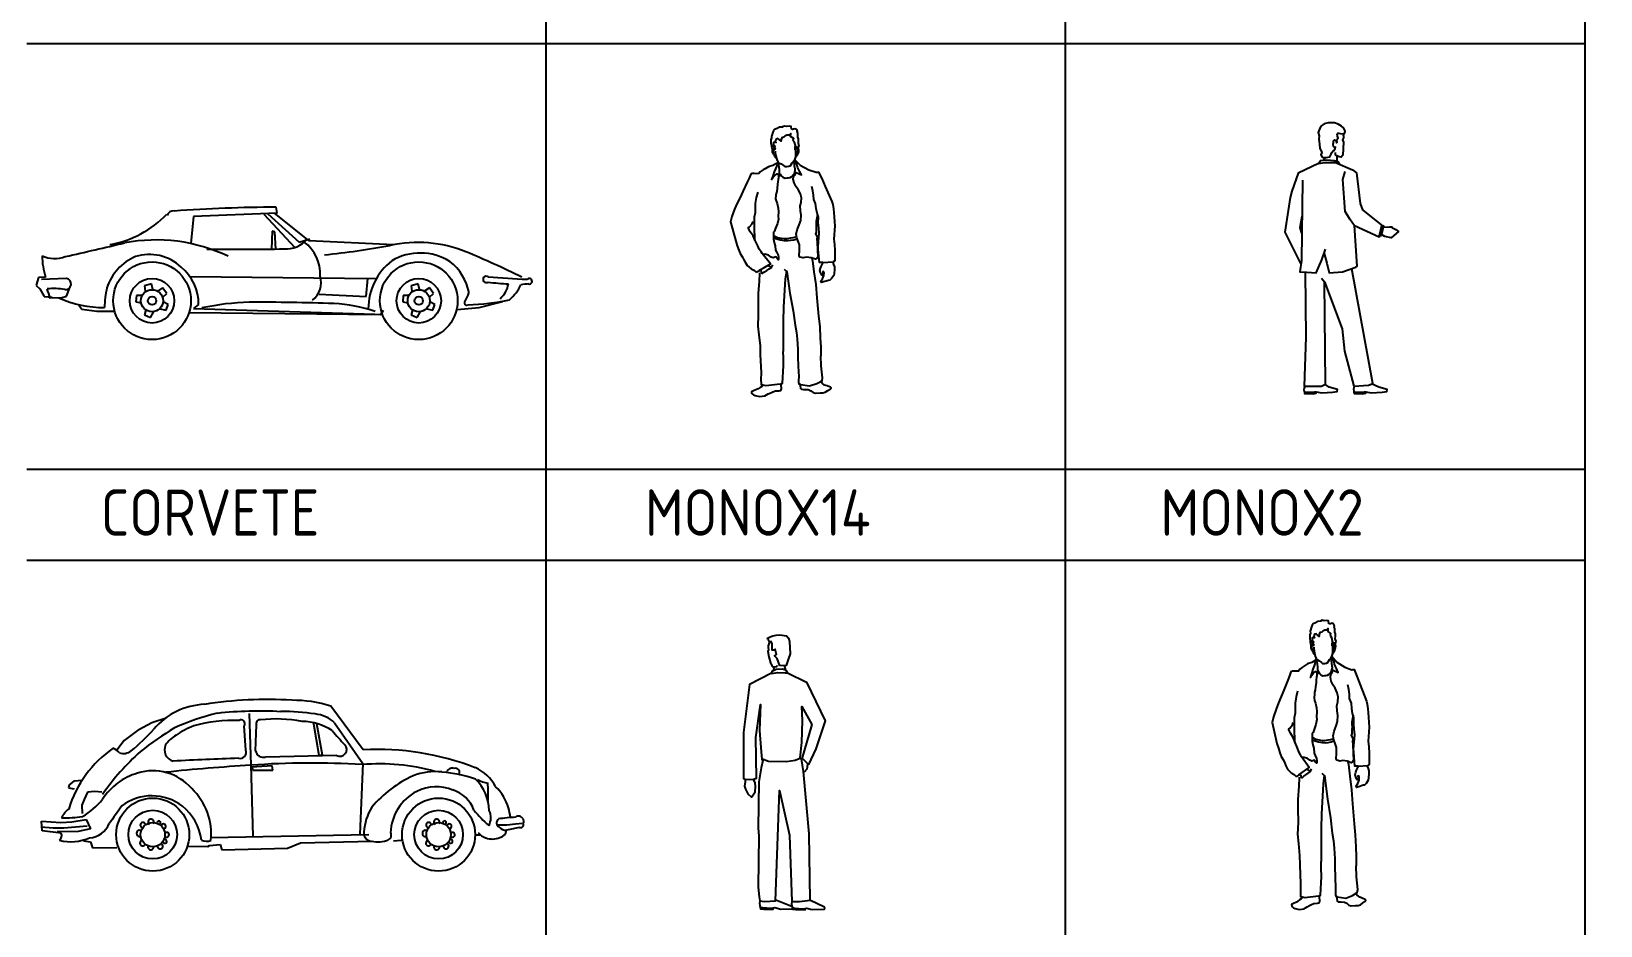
# Model space of a CAD drawing. Header units: millimetres. Extents: x 2198.5 to 2287.8, y 1208.8 to 1298.1.
# Drawn here: x 2272.41 to 2282.56, y 1248.71 to 1254.5 of the extents above; entities that cross this region are included whole.
import ezdxf

# ---------------------------------------------------------------- set-up
doc = ezdxf.new("R2010")
doc.units = ezdxf.units.MM
for name, color, linetype in [('2', 7, 'Continuous'), ('AUTO', 150, 'Continuous'), ('ESCALAS', 204, 'Continuous'), ('MONOS', 251, 'Continuous'), ('TRES', 7, 'Continuous')]:
    doc.layers.add(name, color=color, linetype=linetype)
doc.styles.add('ARCHQUICK', font='ARCHQUIK.SHX')

# ---------------------------------------------------------------- blocks, each defined once
blk = doc.blocks.new('MONOX2')
at = {"layer": 'MONOS'}
for points in [[(0.402, 1.644), (0.404, 1.655), (0.409, 1.659), (0.409, 1.658), (0.412, 1.673), (0.41, 1.681), (0.402, 1.696), (0.389, 1.706), (0.367, 1.719), (0.343, 1.728), (0.328, 1.728), (0.304, 1.728), (0.278, 1.721), (0.268, 1.716), (0.256, 1.707), (0.246, 1.687), (0.238, 1.665), (0.238, 1.665), (0.245, 1.644), (0.242, 1.623), (0.246, 1.589), (0.249, 1.562), (0.258, 1.546), (0.262, 1.536), (0.255, 1.521), (0.265, 1.507), (0.279, 1.504), (0.291, 1.503), (0.314, 1.508), (0.322, 1.526), (0.326, 1.536), (0.335, 1.547), (0.343, 1.552), (0.348, 1.562), (0.351, 1.57), (0.343, 1.568), (0.337, 1.575), (0.335, 1.589), (0.337, 1.6), (0.337, 1.611), (0.343, 1.619), (0.349, 1.616), (0.352, 1.611), (0.355, 1.607), (0.357, 1.599), (0.361, 1.603), (0.36, 1.61), (0.359, 1.619), (0.363, 1.625), (0.368, 1.629), (0.363, 1.642), (0.362, 1.654), (0.365, 1.662), (0.371, 1.662), (0.381, 1.658), (0.397, 1.657), (0.404, 1.658), (0.407, 1.657)], [(0.402, 1.644), (0.402, 1.632), (0.396, 1.618), (0.403, 1.604), (0.397, 1.518), (0.386, 1.506), (0.374, 1.508), (0.359, 1.514)], [(0.359, 1.515), (0.351, 1.521), (0.35, 1.536)], [(0.24, 1.464), (0.109, 1.402), (0.067, 1.286), (0.057, 1.246), (0.022, 1.02), (0.127, 0.813)], [(0.24, 1.464), (0.254, 1.484), (0.294, 1.488), (0.341, 1.485), (0.365, 1.479), (0.376, 1.461)], [(0.24, 1.464), (0.282, 1.471), (0.351, 1.472), (0.461, 1.423), (0.487, 1.404), (0.509, 1.206), (0.524, 1.166), (0.646, 1.068), (0.66, 1.061), (0.645, 0.998), (0.635, 0.998), (0.632, 0.988), (0.474, 1.061), (0.444, 1.104), (0.412, 1.154), (0.397, 1.361), (0.414, 1.414)], [(0.273, 1.488), (0.283, 1.504)], [(0.37, 1.51), (0.36, 1.507), (0.358, 1.498), (0.359, 1.485), (0.362, 1.482), (0.366, 1.479)], [(0.136, 1.357), (0.13, 0.838), (0.12, 0.765), (0.165, 0.762), (0.225, 0.759), (0.262, 0.841), (0.286, 0.912)], [(0.133, 1.122), (0.119, 1.05), (0.131, 1.014)], [(0.277, 0.884), (0.294, 0.82), (0.309, 0.759), (0.396, 0.765), (0.483, 0.794), (0.491, 0.801), (0.473, 1.063)], [(0.636, 0.999), (0.65, 1.065)], [(0.657, 1.053), (0.699, 1.056), (0.715, 1.055), (0.719, 1.048), (0.741, 1.038), (0.757, 1.026), (0.711, 0.985), (0.669, 0.994), (0.647, 1.006)], [(0.154, 0.762), (0.159, 0.343), (0.147, 0.026), (0.26, 0.026), (0.286, 0.037), (0.28, 0.699)], [(0.26, 0.723), (0.28, 0.699), (0.393, 0.395), (0.409, 0.251), (0.468, 0.026), (0.564, 0.032), (0.591, 0.042), (0.455, 0.784)], [(0.152, 0.025), (0.148, 0.012), (0.146, 0.001), (0.148, -0.008), (0.149, -0.013), (0.15, -0.023), (0.206, -0.024), (0.226, -0.02), (0.226, -0.014), (0.225, -0.011)], [(0.149, -0.012), (0.174, -0.013), (0.215, -0.012), (0.225, -0.011), (0.261, -0.019), (0.332, -0.013), (0.361, -0.01), (0.364, 0.003), (0.309, 0.019)], [(0.309, 0.019), (0.282, 0.037)], [(0.472, 0.027), (0.468, 0.015), (0.467, 0.006), (0.468, -0.008), (0.47, -0.013), (0.471, -0.023), (0.527, -0.024), (0.547, -0.02), (0.546, -0.014), (0.546, -0.011)], [(0.47, -0.012), (0.494, -0.013), (0.535, -0.012), (0.546, -0.011), (0.581, -0.019), (0.653, -0.013), (0.682, -0.01), (0.684, 0.003), (0.63, 0.019)], [(0.63, 0.019), (0.584, 0.04)]]:
    blk.add_lwpolyline(points, dxfattribs=at)
blk = doc.blocks.new('CORVETE')
at = {"layer": 'TRES', "color": 7, "linetype": 'Continuous'}
for p, q in [((-1.484, 1.325), (-2.36, 1.288)), ((-1.484, 1.325), (-1.494, 1.388)), ((-2.36, 1.288), (-2.388, 1.007)), ((-3.998, 0.605), (-4.009, 0.568)), ((-4.009, 0.568), (-3.968, 0.533)), ((-3.985, 0.65), (-3.998, 0.605)), ((-3.911, 0.653), (-3.985, 0.65)), ((-3.968, 0.533), (-3.924, 0.45)), ((-3.952, 0.634), (-3.69, 0.642)), ((-3.689, 0.455), (-3.66, 0.536)), ((-2.8, 0.584), (-2.875, 0.564)), ((-2.875, 0.564), (-2.868, 0.506)), ((-2.785, 0.524), (-2.8, 0.584)), ((-2.683, 0.541), (-2.731, 0.512)), ((-2.639, 0.483), (-2.683, 0.541)), ((-0.006, 0.584), (-0.081, 0.564)), ((-0.081, 0.564), (-0.074, 0.506)), ((0.009, 0.524), (-0.006, 0.584)), ((0.111, 0.541), (0.063, 0.512)), ((0.155, 0.483), (0.111, 0.541)), ((-3.924, 0.45), (-3.839, 0.443)), ((-3.871, 0.439), (-3.735, 0.44)), ((-3.735, 0.44), (-3.689, 0.455)), ((-2.956, 0.463), (-2.963, 0.397)), ((-2.963, 0.397), (-2.906, 0.384)), ((-2.892, 0.463), (-2.956, 0.463)), ((-2.681, 0.445), (-2.639, 0.483)), ((-2.625, 0.367), (-2.678, 0.396)), ((-2.646, 0.31), (-2.625, 0.367)), ((-0.163, 0.463), (-0.169, 0.397)), ((-0.169, 0.397), (-0.112, 0.384)), ((-0.098, 0.463), (-0.163, 0.463)), ((0.113, 0.445), (0.155, 0.483)), ((0.169, 0.367), (0.116, 0.396)), ((0.148, 0.31), (0.169, 0.367)), ((-2.858, 0.311), (-2.874, 0.259)), ((-2.874, 0.259), (-2.81, 0.233)), ((-2.81, 0.233), (-2.78, 0.289)), ((-2.711, 0.321), (-2.646, 0.31)), ((-0.065, 0.311), (-0.081, 0.259)), ((-0.081, 0.259), (-0.016, 0.233)), ((-0.016, 0.233), (0.013, 0.289)), ((0.083, 0.321), (0.148, 0.31))]:
    blk.add_line(p, q, dxfattribs=at)
at = {"layer": 'TRES', "color": 1, "linetype": 'Continuous'}
for p, q in [((-1.623, 1.315), (-1.298, 0.966)), ((-1.58, 1.317), (-1.253, 1.022)), ((-1.148, 1.036), (-1.511, 1.324)), ((-1.253, 1.022), (-1.142, 1.054)), ((-0.266, 0.994), (-1.148, 1.036)), ((-2.394, 0.661), (-0.454, 0.64)), ((-0.552, 0.453), (-0.533, 0.64)), ((-3.53, 0.314), (-3.562, 0.356)), ((-2.306, 0.368), (-2.36, 0.325)), ((-1.043, 0.476), (-0.552, 0.453)), ((0.401, 0.314), (0.631, 0.335)), ((0.631, 0.335), (0.881, 0.398)), ((-3.374, 0.294), (-3.53, 0.314)), ((-3.197, 0.294), (-3.374, 0.294)), ((-2.404, 0.283), (-0.402, 0.262)), ((-2.36, 0.325), (-0.46, 0.266)), ((-0.46, 0.266), (-0.396, 0.263)), ((-0.396, 0.263), (-0.369, 0.308))]:
    blk.add_line(p, q, dxfattribs=at)
at = {"layer": 'TRES', "linetype": 'Continuous'}
for p, q in [((-1.536, 1.135), (-1.543, 0.947)), ((-1.509, 1.129), (-1.536, 1.135)), ((-1.497, 0.948), (-1.509, 1.129))]:
    blk.add_line(p, q, dxfattribs=at)
at = {"layer": 'TRES', "color": 7, "linetype": 'Continuous'}
for centre, radius in [((-2.794, 0.407), 0.407), ((0, 0.407), 0.407), ((-2.794, 0.407), 0.233), ((-2.794, 0.407), 0.116), ((-2.794, 0.407), 0.116), ((0, 0.407), 0.233), ((0, 0.407), 0.116), ((-2.794, 0.407), 0.0437), ((0, 0.407), 0.0437)]:
    blk.add_circle(centre, radius, dxfattribs=at)
for centre, radius, start, end in [((-2.571, 1.283), 0.065, 81.4269, 166.2933), ((-1.339, -16.352), 17.741, 90.5021, 93.9525), ((-3.426, 2.073), 1.094, 279.9377, 315.9719), ((0.706, 0.63), 0.0334, 52.8411, 306.1329), ((-3.822, -0.063), 0.598, 78.9877, 96.7843), ((-5.768, -0.093), 1.977, 15.4759, 18.4094), ((-3.702, 0.583), 0.0595, 264.0323, 79.1159), ((1.843, 15.443), 14.828, 265.6813, 267.2658), ((0.986, 2.343), 1.759, 261.4937, 268.4688), ((0.678, 0.629), 0.265, 310.8419, 350.2432), ((0.637, 0.78), 0.479, 310.9112, 334.7042), ((1.169, -0.044), 0.627, 91.6953, 99.1084), ((1.157, 0.611), 0.029, 257.602, 136.2968)]:
    blk.add_arc(centre, radius, start, end, dxfattribs=at)
at = {"layer": 'TRES', "color": 1, "linetype": 'Continuous'}
for centre, radius, start, end in [((-12.356, 39.995), 40.07, 282.4723, 283.3836), ((-2.752, -0.708), 1.752, 64.4729, 100.8173), ((-1.399, 1.26), 0.311, 267.9638, 317.8296), ((-1.454, 0.685), 0.422, 357.4503, 52.9002), ((-0.008, -0.324), 1.341, 68.0041, 102.6356), ((-3.115, 0.893), 0.831, 180.9884, 196.7459), ((-3.814, 1.175), 0.325, 245.9426, 290.0601), ((-2.762, 0.382), 0.529, 112.966, 162.3507), ((-2.823, 0.406), 0.486, 46.4279, 107.4545), ((-1.895, 30.85), 29.904, 269.3762, 270.929), ((-2.018, 10.667), 9.833, 276.0083, 280.0539), ((0.113, 0.32), 0.642, 128.1006, 179.6761), ((0.015, 0.319), 0.588, 58.187, 120.5129), ((-3.516, -8.738), 10.457, 63.9328, 67.4516), ((-2.809, 0.37), 0.503, 359.7103, 50.3675), ((-1.261, 0.6), 0.238, 308.2995, 16.1473), ((-0.005, 0.391), 0.54, 10.4976, 52.3537), ((-2.36, 0.325), 0.932, 166.5195, 179.3056), ((-3.301, 1.491), 1.154, 246.0288, 270.4282), ((-1.699, -2.312), 2.705, 91.6185, 102.2131), ((-1.725, -23.691), 24.083, 88.0125, 90.1201), ((-0.974, -1.214), 1.594, 71.0588, 86.9688), ((0.501, 0.383), 0.0235, 125.7988, 308.9037), ((-2.622, 1.842), 3.426, 335.1398, 336.7399), ((0.464, 2.568), 2.204, 271.3316, 282.7503)]:
    blk.add_arc(centre, radius, start, end, dxfattribs=at)
blk = doc.blocks.new('VW1')
at = {"layer": 'AUTO', "linetype": 'Continuous'}
for p, q in [((-1.635, 1.36), (-1.62, 0.913)), ((-0.65, 1.046), (-0.929, 1.423)), ((-2.586, 1.221), (-2.713, 1.125)), ((-2.586, 1.221), (-2.474, 1.281)), ((-2.474, 1.281), (-2.349, 1.322)), ((-1.662, 1.042), (-1.677, 1.254)), ((-1.579, 1.037), (-1.569, 1.26)), ((-1.083, 1.287), (-1.032, 1)), ((-1.002, 0.999), (-1.051, 1.27)), ((-0.898, 1.279), (-0.654, 0.927)), ((-2.713, 1.125), (-2.776, 1.043)), ((-0.877, 0.996), (-1.493, 0.984)), ((-1.032, 1), (-1.002, 0.999)), ((-1.62, 0.913), (-1.601, 0.301)), ((-1.435, 0.908), (-1.611, 0.896)), ((-1.611, 0.896), (-1.603, 0.871)), ((-1.603, 0.871), (-1.43, 0.871)), ((-1.43, 0.871), (-1.435, 0.908)), ((-0.654, 0.927), (-0.68, 0.32)), ((-3.187, 0.745), (-3.191, 0.717)), ((-3.191, 0.717), (-3.144, 0.71)), ((-3.145, 0.777), (-3.187, 0.745)), ((-3.07, 0.782), (-3.145, 0.777)), ((-3.027, 0.681), (-3.058, 0.618)), ((-2.964, 0.688), (-3.027, 0.681)), ((-2.904, 0.681), (-2.964, 0.688)), ((-3.058, 0.618), (-3.076, 0.568)), ((-3.076, 0.568), (-3.073, 0.496)), ((-3.424, 0.431), (-3.257, 0.419)), ((-3.418, 0.348), (-3.424, 0.431)), ((-3.257, 0.419), (-3.162, 0.425)), ((-3.162, 0.425), (-3.04, 0.446)), ((-3.04, 0.446), (-3.001, 0.364)), ((0.589, 0.398), (0.664, 0.407)), ((0.664, 0.407), (0.723, 0.415)), ((-3.431, 0.382), (-3.323, 0.373)), ((-3.254, 0.327), (-3.418, 0.348)), ((-3.323, 0.373), (-3.231, 0.373)), ((-3.107, 0.342), (-3.289, 0.339)), ((-3.231, 0.373), (-3.132, 0.382)), ((-3.132, 0.382), (-3.032, 0.39)), ((-3.001, 0.364), (-3.107, 0.342)), ((-1.966, 0.29), (-0.602, 0.316)), ((0.322, 0.314), (0.355, 0.312)), ((0.506, 0.398), (0.589, 0.398)), ((-3.063, 0.262), (-3.001, 0.254)), ((-3.001, 0.254), (-2.986, 0.2)), ((-2.986, 0.2), (-2.776, 0.205)), ((-2.166, 0.214), (-1.99, 0.213)), ((-1.99, 0.213), (-1.976, 0.22)), ((-1.976, 0.22), (-1.884, 0.229)), ((-1.884, 0.229), (-1.868, 0.185)), ((-1.868, 0.185), (-1.303, 0.198)), ((-1.303, 0.198), (-1.192, 0.244)), ((-1.192, 0.244), (-0.573, 0.257)), ((-0.389, 0.262), (-0.324, 0.266))]:
    blk.add_line(p, q, dxfattribs=at)
for centre, radius in [((-2.465, 0.315), 0.315), ((0, 0.315), 0.315), ((-2.465, 0.315), 0.21), ((-2.465, 0.315), 0.105), ((0, 0.315), 0.21), ((0, 0.315), 0.105)]:
    blk.add_circle(centre, radius, dxfattribs=at)
for centre, radius, start, end in [((-1.99, 0.822), 0.617, 92.7419, 139.2274), ((-1.459, -0.561), 1.974, 103.1569, 114.4698), ((-1.478, -2.042), 3.522, 86.5508, 98.8421), ((-1.547, -1.972), 3.352, 86.8199, 96.1827), ((-1.344, -0.525), 1.901, 81.5193, 90.5074), ((-1.254, 0.39), 1.083, 72.492, 90.6361), ((-1.088, 1.08), 0.276, 46.3031, 84.8774), ((-3.762, 2.387), 1.748, 309.4383, 318.2934), ((-1.178, -0.667), 2.196, 120.0117, 129.3903), ((-1.84, 0.558), 0.746, 111.3546, 124.6224), ((-1.759, -0.053), 1.352, 88.3165, 105.1357), ((-1.702, 1.273), 0.031, 323.0604, 123.5411), ((-1.544, 1.276), 0.0293, 74.5561, 213.5788), ((-1.399, 0.159), 1.153, 78.8978, 96.8699), ((-1.183, 0.805), 0.486, 56.7959, 89.2063), ((-2.263, 1.047), 0.101, 155.9391, 254.7583), ((-2.128, 0.93), 0.277, 119.458, 145.2421), ((0.289, 2.185), 1.55, 218.9011, 224.9874), ((-0.852, 1.05), 0.0595, 244.9626, 40.6978), ((-2.252, 0.253), 0.979, 124.5788, 163.2239), ((-1.054, -0.642), 2.259, 132.2097, 144.7386), ((-2.845, 0.949), 0.116, 37.4365, 71.6442), ((-2.718, 1.119), 0.105, 250.7384, 308.9217), ((3.781, -137.824), 138.906, 92.27176, 92.50466), ((-1.712, 1.024), 0.0526, 255.1485, 19.9342), ((-1.51, 1.052), 0.0703, 191.9542, 284.182), ((-0.526, -1.281), 2.33, 68.8011, 93.0524), ((-2.446, 0.326), 0.54, 106.1993, 146.864), ((-2.465, 0.42), 0.445, 41.0239, 107.3036), ((-0.82, -13.335), 14.27, 93.2154, 96.1678), ((-1.102, -6.178), 7.11, 86.4256, 94.1795), ((-0.505, -0.825), 1.75, 74.3242, 95.0386), ((0.225, -0.136), 1.056, 114.875, 139.3948), ((-0.027, 0.327), 0.531, 84.0638, 111.2059), ((-0.096, -0.477), 1.337, 71.9017, 84.6803), ((0.114, 0.844), 0.0438, 66.799, 170.9854), ((0.144, 0.85), 0.0368, 322.0364, 110.2778), ((0.156, 0.545), 0.383, 28.6254, 65.2128), ((-2.498, 0.321), 0.537, 353.8483, 46.616), ((0.002, 0.316), 0.417, 117.03, 177.9615), ((-0.019, 0.346), 0.381, 68.0717, 116.3611), ((0.031, 0.421), 0.294, 21.1454, 71.5455), ((0.032, 0.509), 0.405, 1.8496, 44.7978), ((0.452, 0.978), 0.22, 238.332, 262.8603), ((-1.646, 0.625), 2.075, 359.5458, 3.7342), ((0.211, 0.432), 0.408, 16.3146, 46.4477), ((-3.387, 1.003), 0.62, 300.665, 321.927), ((5.971, -5.693), 10.718, 144.2886, 145.2946), ((-2.473, 0.216), 0.433, 52.4729, 126.7296), ((-2.475, 0.218), 0.432, 6.5662, 52.1451), ((-0.179, 0.308), 0.466, 148.5312, 176.6324), ((0.056, 0.397), 0.567, 6.7947, 15.2943), ((-3.074, 0.379), 0.195, 126.4964, 155.6614), ((-3.26, 2.09), 1.631, 270.2879, 276.6635), ((-3.026, 0.486), 0.2, 274.7424, 337.6607), ((-2.55, 0.397), 0.023, 4.8901, 282.7997), ((-2.481, 0.423), 0.025, 323.4222, 235.2221), ((-2.413, 0.419), 0.0147, 304.0093, 179.1795), ((-2.373, 0.386), 0.0205, 285.8173, 170.2479), ((-0.085, 0.397), 0.023, 4.8901, 282.7997), ((-0.016, 0.423), 0.025, 323.4222, 235.2221), ((0.052, 0.419), 0.0147, 304.0093, 179.1795), ((0.092, 0.386), 0.0205, 285.8173, 170.2479), ((1.191, 1.247), 1.142, 219.0927, 228.3967), ((0.31, 0.461), 0.141, 330.9371, 25.6642), ((0.542, 0.416), 0.0418, 127.4385, 242.1549), ((0.721, -0.823), 1.289, 92.4915, 99.1422), ((0.691, 0.434), 0.0402, 27.228, 129.3536), ((0.708, 0.399), 0.0243, 246.3916, 22.7914), ((0.7, 0.428), 0.0359, 326.62, 42.7587), ((-3.302, 0.307), 0.0524, 309.3293, 22.658), ((-3.17, 0.669), 0.415, 256.1711, 292.7551), ((-2.578, 0.325), 0.0271, 55.2703, 300.2272), ((-2.361, 0.256), 0.0163, 173.9412, 91.5608), ((-2.346, 0.313), 0.0211, 214.5241, 113.2362), ((-0.581, 0.324), 0.064, 169.6171, 256.968), ((-0.452, 0.308), 0.0438, 273.6313, 32.1064), ((-0.113, 0.325), 0.0271, 55.2703, 300.2272), ((0.104, 0.256), 0.0163, 173.9412, 91.5608), ((0.119, 0.313), 0.0211, 214.5241, 113.2362), ((0.447, 0.412), 0.132, 216.6636, 251.6327), ((0.464, 0.46), 0.183, 251.5283, 290.8676), ((0.58, 0.43), 0.0768, 221.2522, 274.352), ((0.513, 0.36), 0.0731, 282.627, 354.8927), ((1.129, -2.032), 2.446, 100.1502, 102.8271), ((-2.552, 0.241), 0.0233, 95.5919, 341.3757), ((-2.482, 0.209), 0.0254, 158.0969, 358.4872), ((-2.401, 0.214), 0.0235, 172.2175, 74.3645), ((-2, 0.36), 0.103, 243.9264, 290.4256), ((-0.528, 0.543), 0.29, 256.522, 285.7523), ((-0.087, 0.241), 0.0233, 95.5919, 341.3757), ((-0.017, 0.209), 0.0254, 158.0969, 358.4872), ((0.064, 0.214), 0.0235, 172.2175, 74.3645)]:
    blk.add_arc(centre, radius, start, end, dxfattribs=at)
blk = doc.blocks.new('MONOX14')
at = {"layer": 'ESCALAS'}
for points in [[(0.44, 1.725), (0.437, 1.743), (0.425, 1.745), (0.407, 1.744), (0.394, 1.746), (0.381, 1.742), (0.381, 1.74), (0.362, 1.739), (0.346, 1.731), (0.33, 1.724), (0.324, 1.716), (0.32, 1.707), (0.312, 1.686), (0.31, 1.681), (0.311, 1.669), (0.307, 1.658), (0.307, 1.649), (0.307, 1.636), (0.31, 1.62), (0.31, 1.614), (0.31, 1.614), (0.312, 1.606), (0.314, 1.596)], [(0.489, 1.619), (0.484, 1.634), (0.485, 1.65), (0.485, 1.664), (0.481, 1.674), (0.48, 1.686), (0.481, 1.697), (0.476, 1.704), (0.478, 1.712), (0.477, 1.717), (0.471, 1.724), (0.462, 1.729), (0.452, 1.726), (0.446, 1.724), (0.443, 1.726), (0.442, 1.726), (0.442, 1.726), (0.44, 1.725)], [(0.466, 1.62), (0.46, 1.641), (0.453, 1.649), (0.451, 1.658), (0.454, 1.665), (0.434, 1.678), (0.436, 1.697), (0.424, 1.687), (0.41, 1.687), (0.396, 1.68), (0.39, 1.675), (0.378, 1.671), (0.37, 1.654), (0.373, 1.649), (0.361, 1.657), (0.351, 1.665), (0.34, 1.661), (0.335, 1.648), (0.34, 1.64), (0.332, 1.641), (0.324, 1.64), (0.323, 1.623), (0.321, 1.617), (0.326, 1.611), (0.332, 1.618), (0.329, 1.612), (0.329, 1.607), (0.331, 1.604), (0.334, 1.596), (0.334, 1.596), (0.334, 1.596), (0.334, 1.596), (0.334, 1.596)], [(0.44, 1.725), (0.44, 1.725)], [(0.314, 1.596), (0.314, 1.581), (0.314, 1.578), (0.317, 1.573), (0.322, 1.568), (0.324, 1.563), (0.33, 1.555), (0.33, 1.55), (0.333, 1.545), (0.337, 1.543), (0.339, 1.543), (0.34, 1.543)], [(0.321, 1.6), (0.322, 1.6), (0.321, 1.591), (0.319, 1.58), (0.324, 1.573), (0.325, 1.568), (0.327, 1.561), (0.33, 1.558), (0.333, 1.559), (0.336, 1.56)], [(0.322, 1.6), (0.322, 1.6), (0.321, 1.6), (0.327, 1.601), (0.33, 1.593), (0.334, 1.596)], [(0.334, 1.584), (0.335, 1.577), (0.336, 1.56), (0.344, 1.529), (0.352, 1.514), (0.36, 1.507), (0.373, 1.501), (0.388, 1.49), (0.396, 1.485), (0.41, 1.485), (0.422, 1.487), (0.435, 1.492), (0.438, 1.498), (0.444, 1.508), (0.454, 1.521), (0.463, 1.534), (0.467, 1.548), (0.468, 1.566), (0.468, 1.585), (0.468, 1.585), (0.468, 1.585)], [(0.608, 1.173), (0.599, 1.129), (0.599, 1.114), (0.6, 1.103), (0.599, 1.085), (0.599, 1.059), (0.596, 1.05), (0.605, 1.03), (0.603, 1.016), (0.606, 0.994), (0.61, 0.899), (0.602, 0.888), (0.595, 0.885), (0.566, 0.893), (0.537, 0.898), (0.516, 0.895), (0.494, 0.899), (0.49, 0.909), (0.492, 0.941), (0.492, 0.977), (0.486, 0.995), (0.475, 1.023), (0.47, 1.048), (0.476, 1.076), (0.49, 1.107), (0.499, 1.135), (0.502, 1.17), (0.498, 1.198), (0.495, 1.23), (0.502, 1.252), (0.505, 1.283), (0.498, 1.307), (0.483, 1.335), (0.47, 1.354), (0.456, 1.378), (0.45, 1.402), (0.452, 1.417), (0.457, 1.433), (0.464, 1.459), (0.463, 1.469), (0.459, 1.486), (0.459, 1.5), (0.459, 1.513), (0.462, 1.523)], [(0.46, 1.529), (0.495, 1.494), (0.551, 1.462), (0.6, 1.447), (0.606, 1.448), (0.615, 1.448), (0.615, 1.448), (0.615, 1.448), (0.635, 1.408), (0.658, 1.356), (0.701, 1.258), (0.706, 1.238), (0.711, 1.21), (0.714, 1.186), (0.715, 1.159), (0.717, 1.127), (0.72, 1.1), (0.713, 1.015), (0.717, 0.98), (0.72, 0.942), (0.72, 0.906), (0.719, 0.874), (0.71, 0.868), (0.707, 0.863), (0.707, 0.865), (0.712, 0.85), (0.717, 0.836), (0.718, 0.819), (0.715, 0.792), (0.713, 0.78), (0.698, 0.76), (0.688, 0.75), (0.679, 0.748), (0.656, 0.74), (0.631, 0.735), (0.63, 0.743), (0.641, 0.759), (0.649, 0.78), (0.65, 0.796), (0.647, 0.806), (0.642, 0.804), (0.643, 0.798), (0.644, 0.792), (0.639, 0.782), (0.636, 0.781), (0.633, 0.787), (0.627, 0.799), (0.622, 0.812), (0.627, 0.827), (0.632, 0.839), (0.64, 0.856), (0.643, 0.859), (0.643, 0.864), (0.621, 0.863), (0.613, 0.949), (0.612, 0.967), (0.619, 1.054), (0.616, 1.087), (0.613, 1.12), (0.613, 1.12), (0.613, 1.12), (0.613, 1.12), (0.613, 1.12), (0.614, 1.157), (0.605, 1.183), (0.599, 1.213), (0.596, 1.246), (0.584, 1.272), (0.583, 1.3), (0.578, 1.328), (0.571, 1.356)], [(0.467, 1.6), (0.466, 1.592), (0.463, 1.592), (0.463, 1.604), (0.464, 1.61), (0.465, 1.617), (0.466, 1.62)], [(0.489, 1.619), (0.486, 1.613), (0.482, 1.605), (0.483, 1.6), (0.485, 1.591), (0.484, 1.578), (0.481, 1.569), (0.479, 1.566), (0.479, 1.56), (0.475, 1.553), (0.465, 1.542)], [(0.467, 1.6), (0.472, 1.611), (0.478, 1.61), (0.478, 1.604), (0.476, 1.598), (0.478, 1.593), (0.476, 1.584), (0.476, 1.578), (0.478, 1.572), (0.471, 1.566), (0.468, 1.562)], [(0.352, 1.51), (0.343, 1.503), (0.32, 1.491), (0.29, 1.482), (0.27, 1.47), (0.256, 1.463), (0.238, 1.45), (0.228, 1.439), (0.214, 1.438), (0.199, 1.439), (0.186, 1.439), (0.176, 1.434), (0.166, 1.409), (0.154, 1.383), (0.125, 1.323), (0.107, 1.285), (0.088, 1.247), (0.072, 1.208), (0.053, 1.162), (0.046, 1.127), (0.079, 1.001), (0.089, 0.972), (0.098, 0.944), (0.108, 0.923), (0.123, 0.899), (0.132, 0.881), (0.14, 0.865), (0.152, 0.845), (0.165, 0.834), (0.178, 0.823), (0.197, 0.814), (0.211, 0.802)], [(0.352, 1.512), (0.357, 1.482), (0.36, 1.463), (0.36, 1.444), (0.357, 1.424), (0.353, 1.401), (0.352, 1.385), (0.35, 1.371), (0.346, 1.343), (0.345, 1.324), (0.341, 1.311), (0.338, 1.299), (0.337, 1.276), (0.34, 1.262), (0.347, 1.245), (0.353, 1.216), (0.355, 1.192), (0.353, 1.161), (0.355, 1.145), (0.349, 1.115), (0.337, 1.086), (0.33, 1.067), (0.324, 1.059), (0.323, 1.04), (0.323, 1.014), (0.327, 0.994), (0.334, 0.972), (0.337, 0.943), (0.344, 0.928), (0.354, 0.911), (0.355, 0.898), (0.355, 0.887), (0.354, 0.882), (0.35, 0.887), (0.339, 0.9), (0.321, 0.895), (0.308, 0.899), (0.291, 0.911), (0.267, 0.917), (0.256, 0.916)], [(0.352, 1.512), (0.347, 1.496), (0.336, 1.47), (0.328, 1.45), (0.321, 1.428), (0.315, 1.411), (0.311, 1.4), (0.322, 1.415), (0.333, 1.429), (0.347, 1.437), (0.352, 1.435), (0.355, 1.431), (0.356, 1.418)], [(0.36, 1.444), (0.367, 1.435), (0.373, 1.425), (0.383, 1.416), (0.398, 1.41)], [(0.398, 1.41), (0.411, 1.412), (0.419, 1.412), (0.431, 1.414), (0.442, 1.421), (0.453, 1.433), (0.459, 1.441)], [(0.453, 1.419), (0.463, 1.43), (0.466, 1.442), (0.47, 1.445), (0.504, 1.43), (0.492, 1.455), (0.486, 1.467), (0.479, 1.48), (0.477, 1.492), (0.465, 1.522), (0.465, 1.522)], [(0.222, 1.318), (0.212, 1.284), (0.205, 1.245), (0.205, 1.214), (0.204, 1.185), (0.199, 1.156), (0.198, 1.127), (0.199, 1.1), (0.198, 1.068), (0.201, 1.037), (0.2, 1.017), (0.201, 1.007)], [(0.231, 0.812), (0.303, 0.856), (0.25, 0.921), (0.243, 0.932), (0.231, 0.95), (0.221, 0.972), (0.205, 1.007), (0.192, 1.037), (0.173, 1.063), (0.165, 1.075), (0.162, 1.086), (0.16, 1.089), (0.168, 1.094), (0.185, 1.114), (0.191, 1.128)], [(0.322, 1.025), (0.336, 1.02), (0.351, 1.014), (0.367, 1.011), (0.393, 1.007), (0.417, 1.005), (0.435, 1.008), (0.454, 1.011), (0.467, 1.015), (0.476, 1.018)], [(0.323, 1.039), (0.327, 1.036), (0.349, 1.026), (0.372, 1.022), (0.392, 1.02), (0.412, 1.019), (0.435, 1.023), (0.45, 1.025), (0.467, 1.03), (0.472, 1.035)], [(0.211, 0.802), (0.238, 0.814), (0.241, 0.814), (0.244, 0.805), (0.246, 0.798), (0.251, 0.794), (0.253, 0.792), (0.265, 0.804), (0.28, 0.811), (0.296, 0.822), (0.311, 0.832), (0.319, 0.848)], [(0.288, 0.848), (0.294, 0.842), (0.301, 0.837), (0.307, 0.834), (0.312, 0.831)], [(0.409, 0.806), (0.406, 0.808), (0.394, 0.819)], [(0.57, 0.9), (0.576, 0.874), (0.585, 0.804), (0.597, 0.721), (0.604, 0.635), (0.614, 0.516), (0.623, 0.449), (0.626, 0.375), (0.63, 0.318), (0.63, 0.261), (0.63, 0.261)], [(0.643, 0.864), (0.71, 0.868)], [(0.233, 0.798), (0.233, 0.794), (0.231, 0.744), (0.224, 0.663), (0.224, 0.607), (0.225, 0.524), (0.222, 0.453), (0.228, 0.396), (0.236, 0.324), (0.238, 0.267), (0.238, 0.267)], [(0.408, 0.809), (0.399, 0.758), (0.389, 0.574), (0.386, 0.487), (0.386, 0.416), (0.385, 0.341), (0.385, 0.288), (0.385, 0.288)], [(0.409, 0.806), (0.429, 0.665), (0.451, 0.551), (0.463, 0.458), (0.472, 0.412), (0.476, 0.368), (0.48, 0.304), (0.481, 0.253), (0.482, 0.194)], [(0.238, 0.267), (0.243, 0.152), (0.242, 0.105), (0.243, 0.082), (0.243, 0.075), (0.254, 0.073), (0.253, 0.067), (0.248, 0.062), (0.236, 0.056), (0.224, 0.047), (0.214, 0.042), (0.193, 0.034), (0.18, 0.027), (0.182, 0.018), (0.186, 0.014), (0.186, 0.014), (0.193, 0.007), (0.205, 0.004), (0.233, -0.002), (0.267, 0.001), (0.278, 0.007), (0.288, 0.014), (0.305, 0.021), (0.32, 0.027), (0.336, 0.034), (0.36, 0.034), (0.371, 0.037), (0.376, 0.046), (0.376, 0.055), (0.373, 0.064), (0.373, 0.064), (0.374, 0.081), (0.381, 0.084), (0.389, 0.196), (0.387, 0.247), (0.385, 0.288)], [(0.482, 0.194), (0.482, 0.194), (0.482, 0.194), (0.482, 0.194), (0.487, 0.125), (0.486, 0.102), (0.486, 0.089), (0.487, 0.079), (0.491, 0.076), (0.498, 0.074), (0.497, 0.074), (0.491, 0.076), (0.498, 0.074), (0.495, 0.066), (0.497, 0.048), (0.505, 0.044), (0.517, 0.043), (0.526, 0.043), (0.548, 0.042), (0.565, 0.034), (0.579, 0.023), (0.595, 0.019), (0.625, 0.02), (0.643, 0.022), (0.658, 0.025), (0.675, 0.035), (0.69, 0.045), (0.696, 0.053), (0.692, 0.058), (0.671, 0.066), (0.654, 0.071), (0.637, 0.083), (0.629, 0.095), (0.629, 0.095), (0.627, 0.095), (0.627, 0.095), (0.627, 0.095), (0.627, 0.095), (0.637, 0.099), (0.64, 0.118), (0.631, 0.195), (0.63, 0.261), (0.63, 0.261)], [(0.254, 0.073), (0.273, 0.069), (0.367, 0.08)], [(0.498, 0.074), (0.557, 0.066), (0.604, 0.082), (0.629, 0.095)]]:
    blk.add_lwpolyline(points, dxfattribs=at)
blk = doc.blocks.new('MONOX1')
for p, q in [((0.232, 0.822), (0.262, 0.819)), ((0.262, 0.819), (0.286, 0.822))]:
    blk.add_line(p, q)
blk.add_lwpolyline([(0.457, 1.555), (0.438, 1.601), (0.421, 1.62), (0.434, 1.627), (0.427, 1.662), (0.419, 1.656), (0.407, 1.656), (0.407, 1.697), (0.402, 1.708), (0.401, 1.713), (0.401, 1.713), (0.389, 1.71), (0.382, 1.723), (0.379, 1.724), (0.376, 1.733), (0.393, 1.742), (0.41, 1.749), (0.432, 1.752), (0.457, 1.754), (0.499, 1.749), (0.512, 1.734), (0.518, 1.713), (0.522, 1.633), (0.51, 1.595), (0.497, 1.557)], close=True)
for points in [[(0.389, 1.709), (0.381, 1.685), (0.381, 1.673), (0.384, 1.659), (0.379, 1.649), (0.385, 1.612), (0.395, 1.575), (0.404, 1.562), (0.405, 1.554), (0.411, 1.549), (0.436, 1.551), (0.439, 1.559)], [(0.496, 1.526), (0.471, 1.533), (0.433, 1.531), (0.42, 1.524), (0.405, 1.518), (0.403, 1.507), (0.26, 1.433), (0.222, 1.124), (0.222, 0.826), (0.232, 0.822), (0.232, 0.805), (0.228, 0.777), (0.234, 0.756), (0.249, 0.726), (0.273, 0.705), (0.283, 0.72), (0.296, 0.739), (0.298, 0.775), (0.296, 0.798), (0.286, 0.822), (0.305, 0.828), (0.3, 1.092), (0.332, 1.305), (0.324, 1.137), (0.335, 0.998), (0.339, 0.952), (0.347, 0.943), (0.335, 0.894), (0.32, 0.804), (0.316, 0.505), (0.32, 0.455), (0.316, 0.123), (0.323, 0.061), (0.326, 0.036), (0.357, 0.03), (0.428, 0.036), (0.453, 0.748), (0.519, 0.459), (0.534, 0.03), (0.584, 0.03), (0.652, 0.039), (0.646, 0.468), (0.609, 0.872), (0.596, 0.953), (0.587, 0.959), (0.599, 1.058), (0.603, 1.201), (0.599, 1.292), (0.664, 1.176), (0.599, 0.953)], [(0.418, 1.55), (0.418, 1.539), (0.413, 1.522)], [(0.484, 1.557), (0.484, 1.556), (0.492, 1.529)], [(0.496, 1.526), (0.505, 1.51), (0.628, 1.449), (0.75, 1.198), (0.69, 1.017), (0.642, 0.916), (0.601, 0.957)], [(0.402, 1.504), (0.442, 1.512), (0.49, 1.51), (0.507, 1.509)], [(0.338, 0.955), (0.384, 0.939), (0.5, 0.937), (0.555, 0.945), (0.591, 0.959)], [(0.636, 0.919), (0.63, 0.886), (0.613, 0.868)], [(0.326, 0.033), (0.324, 0.018), (0.326, 0.005), (0.329, -0.006), (0.346, -0.008), (0.399, -0.012), (0.423, -0.008), (0.447, -0.015), (0.46, -0.018), (0.538, -0.017), (0.54, -0.012), (0.538, -0.003), (0.43, 0.039)], [(0.534, 0.03), (0.532, 0.015), (0.534, 0.001), (0.537, -0.009), (0.554, -0.012), (0.607, -0.016), (0.631, -0.012), (0.655, -0.019), (0.668, -0.021), (0.746, -0.02), (0.748, -0.015), (0.746, -0.006), (0.65, 0.039)], [(0.328, -0.006), (0.331, -0.017), (0.352, -0.019), (0.413, -0.019), (0.413, -0.01)], [(0.536, -0.009), (0.539, -0.02), (0.56, -0.022), (0.621, -0.023), (0.621, -0.013)]]:
    blk.add_lwpolyline(points)
blk = doc.blocks.new('MIN')
at = {"layer": 'ESCALAS', "color": 206}
for points in [[(0.3367, 1.7872), (0.3335, 1.8063), (0.3209, 1.8087), (0.3019, 1.8071), (0.2885, 1.8095), (0.2758, 1.8048), (0.275, 1.8032), (0.2553, 1.8024), (0.2395, 1.7937), (0.2229, 1.7866), (0.2166, 1.7787), (0.2118, 1.7692), (0.2039, 1.7471), (0.2015, 1.7416), (0.2031, 1.7297), (0.1984, 1.7187), (0.1992, 1.7092), (0.1992, 1.6958), (0.2015, 1.6784), (0.2015, 1.6729), (0.2015, 1.6729), (0.2042, 1.6639), (0.2057, 1.6545)], [(0.3874, 1.6783), (0.3817, 1.6934), (0.3833, 1.71), (0.3833, 1.7242), (0.3785, 1.7353), (0.3777, 1.7471), (0.3785, 1.7582), (0.3738, 1.7661), (0.3754, 1.774), (0.3746, 1.7795), (0.369, 1.7866), (0.3588, 1.7913), (0.3485, 1.7882), (0.343, 1.7866), (0.3398, 1.7882), (0.339, 1.789), (0.3382, 1.7882), (0.3367, 1.7874)], [(0.3367, 1.7872), (0.3368, 1.7875)], [(0.363, 1.679), (0.3572, 1.7005), (0.3501, 1.7092), (0.3477, 1.7179), (0.3509, 1.7258), (0.3297, 1.7393), (0.3319, 1.7582), (0.3201, 1.7487), (0.3058, 1.748), (0.2912, 1.7412), (0.2851, 1.736), (0.2718, 1.7321), (0.2641, 1.7143), (0.2667, 1.7085), (0.255, 1.7172), (0.2443, 1.7256), (0.2324, 1.7217), (0.2275, 1.7077), (0.2331, 1.6997), (0.225, 1.7006), (0.2162, 1.6993), (0.2153, 1.6821), (0.2134, 1.6757), (0.2186, 1.6699), (0.2244, 1.6772), (0.2218, 1.671), (0.2212, 1.6656), (0.2238, 1.6618), (0.2267, 1.6539), (0.2267, 1.6539), (0.2267, 1.6539), (0.2267, 1.6539), (0.2267, 1.6539)], [(0.3645, 1.6579), (0.3634, 1.6497), (0.3598, 1.6502), (0.36, 1.6624), (0.3613, 1.6689), (0.3622, 1.6763), (0.363, 1.679)], [(0.3874, 1.6783), (0.3836, 1.6712), (0.3804, 1.6631), (0.3807, 1.6586), (0.3826, 1.6485), (0.382, 1.6356), (0.3791, 1.6259), (0.3766, 1.623), (0.3769, 1.6168), (0.3722, 1.6097), (0.3619, 1.5979)], [(0.2057, 1.6545), (0.2063, 1.6389), (0.2063, 1.6358), (0.2087, 1.6303), (0.2142, 1.6247), (0.2166, 1.62), (0.2221, 1.6113), (0.2221, 1.6066), (0.2252, 1.601), (0.23, 1.5987), (0.2316, 1.5987), (0.2331, 1.5995)], [(0.2135, 1.6587), (0.2142, 1.6579), (0.2134, 1.6492), (0.211, 1.6374), (0.2166, 1.6303), (0.2173, 1.6247), (0.2189, 1.6176), (0.2221, 1.6145), (0.226, 1.6152), (0.2292, 1.6168)], [(0.2142, 1.6579), (0.2142, 1.6579), (0.2134, 1.6587), (0.2193, 1.6595), (0.2225, 1.6513), (0.2267, 1.6539)], [(0.2266, 1.6411), (0.2272, 1.6347), (0.2292, 1.6168), (0.2365, 1.5842), (0.2453, 1.5693), (0.2541, 1.5622), (0.2667, 1.5561), (0.2829, 1.5445), (0.2908, 1.5387), (0.3058, 1.5394), (0.3177, 1.541), (0.3308, 1.5468), (0.334, 1.5527), (0.3408, 1.5634), (0.3514, 1.5763), (0.3598, 1.5899), (0.364, 1.6045), (0.3652, 1.6226), (0.3651, 1.6426), (0.3651, 1.6426), (0.3651, 1.6426)], [(0.5106, 1.2158), (0.5016, 1.1709), (0.5016, 1.1549), (0.5026, 1.143), (0.5006, 1.125), (0.5016, 1.0981), (0.4976, 1.0881), (0.5076, 1.0682), (0.5056, 1.0532), (0.5086, 1.0303), (0.513, 0.9318), (0.5039, 0.9208), (0.4965, 0.9176), (0.4667, 0.9262), (0.4366, 0.9307), (0.4153, 0.9281), (0.3926, 0.9326), (0.3881, 0.9426), (0.3899, 0.9759), (0.3902, 1.0125), (0.3843, 1.0312), (0.3726, 1.061), (0.368, 1.0862), (0.3741, 1.1156), (0.3879, 1.1474), (0.3976, 1.1762), (0.4011, 1.2131), (0.3965, 1.2419), (0.3938, 1.2745), (0.4002, 1.2982), (0.4037, 1.3299), (0.3966, 1.3548), (0.381, 1.3839), (0.367, 1.4033), (0.353, 1.4278), (0.3465, 1.4534), (0.3491, 1.4682), (0.3536, 1.4848), (0.3616, 1.5123), (0.3603, 1.5226), (0.3564, 1.5404), (0.3557, 1.555), (0.356, 1.5676), (0.3589, 1.5789)], [(0.3498, 1.4711), (0.36, 1.482), (0.3638, 1.4941), (0.3677, 1.4979), (0.4023, 1.482), (0.3902, 1.5084), (0.3836, 1.5204), (0.377, 1.5342), (0.3743, 1.5468), (0.3621, 1.5773), (0.3621, 1.5773)], [(0.3572, 1.5841), (0.3932, 1.5479), (0.4519, 1.5154), (0.502, 1.4993), (0.5086, 1.5003), (0.5176, 1.5005), (0.5176, 1.5005), (0.5176, 1.5005), (0.538, 1.4595), (0.5617, 1.4058), (0.6072, 1.3037), (0.6121, 1.2833), (0.6167, 1.2545), (0.62, 1.2289), (0.6217, 1.2018), (0.6237, 1.1685), (0.626, 1.1403), (0.6189, 1.0528), (0.6228, 1.0166), (0.6262, 0.9771), (0.6269, 0.9396), (0.6251, 0.9061), (0.6157, 0.8999), (0.6125, 0.8954), (0.6127, 0.8965), (0.6186, 0.881), (0.6238, 0.8665), (0.6242, 0.8496), (0.6216, 0.8218), (0.6188, 0.8085), (0.6039, 0.7878), (0.5936, 0.7777), (0.5836, 0.7761), (0.56, 0.7676), (0.5341, 0.7627), (0.5331, 0.7705), (0.5444, 0.7873), (0.5531, 0.8087), (0.5537, 0.8252), (0.5508, 0.8359), (0.5456, 0.8333), (0.5462, 0.8271), (0.5479, 0.8216), (0.5424, 0.811), (0.5398, 0.8097), (0.5359, 0.8158), (0.5304, 0.8284), (0.5252, 0.8417), (0.53, 0.8575), (0.5358, 0.8701), (0.5435, 0.888), (0.5471, 0.8904), (0.5468, 0.8956), (0.5241, 0.8949), (0.5155, 0.9837), (0.5142, 1.0031), (0.5219, 1.0925), (0.5186, 1.1268), (0.516, 1.1608), (0.516, 1.1608), (0.516, 1.1608), (0.516, 1.1608), (0.516, 1.1608), (0.5163, 1.1991), (0.5072, 1.2266), (0.5013, 1.2576), (0.498, 1.2913), (0.4853, 1.3187), (0.4842, 1.3472), (0.4797, 1.376), (0.4725, 1.4051)], [(0.3645, 1.6579), (0.3698, 1.6697), (0.3754, 1.6689), (0.3754, 1.6618), (0.3738, 1.6563), (0.3754, 1.6508), (0.3738, 1.6421), (0.3738, 1.6358), (0.3754, 1.6287), (0.369, 1.6231), (0.365, 1.6191)], [(0.245, 1.5654), (0.2363, 1.5573), (0.2124, 1.5456), (0.1813, 1.5362), (0.1606, 1.5235), (0.1461, 1.516), (0.1274, 1.5024), (0.1174, 1.4917), (0.1025, 1.4904), (0.0873, 1.491), (0.0737, 1.4909), (0.063, 1.4861), (0.053, 1.4608), (0.0405, 1.4339), (0.0102, 1.3711), (-0.0082, 1.3316), (-0.0281, 1.293), (-0.0449, 1.2522), (-0.0638, 1.2043), (-0.0715, 1.1687), (-0.0379, 1.0381), (-0.0275, 1.008), (-0.0181, 0.9786), (-0.0073, 0.9566), (0.0082, 0.9327), (0.0177, 0.9139), (0.0261, 0.8971), (0.0378, 0.8761), (0.0514, 0.8652), (0.0647, 0.8532), (0.085, 0.8439), (0.0994, 0.8313)], [(0.245, 1.5667), (0.2506, 1.5363), (0.2532, 1.5166), (0.2539, 1.4968), (0.2507, 1.4755), (0.2462, 1.4525), (0.245, 1.4357), (0.2437, 1.4208), (0.2392, 1.3923), (0.2377, 1.3719), (0.2335, 1.3586), (0.2312, 1.3467), (0.23, 1.323), (0.2329, 1.3078), (0.2401, 1.2907), (0.2466, 1.2606), (0.2483, 1.2354), (0.2464, 1.204), (0.2487, 1.1872), (0.2423, 1.1561), (0.2298, 1.126), (0.2224, 1.1059), (0.2166, 1.0975), (0.2153, 1.0784), (0.2154, 1.0516), (0.2196, 1.0302), (0.2271, 1.0079), (0.2301, 0.9781), (0.2366, 0.9626), (0.247, 0.9442), (0.2486, 0.9313), (0.2487, 0.9199), (0.2471, 0.9148), (0.2428, 0.9196), (0.2318, 0.9332), (0.2127, 0.928), (0.1995, 0.9325), (0.1816, 0.9447), (0.157, 0.9505), (0.1464, 0.9498)], [(0.245, 1.5667), (0.2399, 1.5505), (0.2292, 1.5233), (0.2202, 1.5026), (0.2128, 1.4796), (0.2067, 1.4624), (0.2025, 1.4514), (0.2138, 1.4663), (0.2261, 1.4809), (0.2406, 1.4894), (0.2452, 1.4874), (0.2481, 1.4829), (0.2497, 1.47)], [(0.2539, 1.4968), (0.2604, 1.4868), (0.2675, 1.4765), (0.2779, 1.4671), (0.2925, 1.4613)], [(0.2925, 1.4613), (0.3064, 1.4636), (0.3148, 1.463), (0.3267, 1.4653), (0.3384, 1.4731), (0.3503, 1.4854), (0.3561, 1.4938)], [(0.1102, 1.3665), (0.1002, 1.3305), (0.0932, 1.2904), (0.0933, 1.2584), (0.0924, 1.2279), (0.0869, 1.1982), (0.0857, 1.1687), (0.0864, 1.1403), (0.0862, 1.1072), (0.0885, 1.0749), (0.0882, 1.0545), (0.0892, 1.0445)], [(0.1197, 0.8417), (0.1943, 0.8881), (0.1392, 0.955), (0.1324, 0.9663), (0.1201, 0.985), (0.1097, 1.008), (0.0934, 1.0435), (0.0794, 1.0749), (0.0603, 1.1023), (0.0519, 1.1149), (0.0486, 1.1263), (0.0463, 1.1292), (0.055, 1.1337), (0.0728, 1.1551), (0.0783, 1.1697)], [(0.2141, 1.0629), (0.2286, 1.0571), (0.2438, 1.0516), (0.2607, 1.0484), (0.2882, 1.0436), (0.3125, 1.0421), (0.3309, 1.0447), (0.3513, 1.0483), (0.3642, 1.0522), (0.3739, 1.0555)], [(0.2153, 1.0771), (0.2199, 1.0745), (0.2425, 1.0639), (0.2658, 1.0601), (0.2865, 1.0575), (0.3069, 1.0563), (0.3312, 1.0602), (0.347, 1.0628), (0.3642, 1.0677), (0.37, 1.0729)], [(0.4709, 0.9334), (0.4768, 0.9059), (0.487, 0.8341), (0.4988, 0.7477), (0.5064, 0.6591), (0.5171, 0.5352), (0.5256, 0.4656), (0.5294, 0.3896), (0.5327, 0.3307), (0.5335, 0.2719), (0.5335, 0.2719)], [(0.5468, 0.8956), (0.6157, 0.8999)], [(0.0994, 0.8313), (0.1269, 0.8443), (0.1307, 0.8446), (0.1337, 0.8353), (0.1359, 0.8278), (0.1405, 0.8239), (0.1431, 0.8217), (0.1553, 0.8334), (0.1709, 0.8412), (0.1873, 0.8528), (0.2028, 0.8632), (0.2115, 0.8791)], [(0.1217, 0.8271), (0.1217, 0.8229), (0.1196, 0.7715), (0.113, 0.6873), (0.1131, 0.6294), (0.1139, 0.5434), (0.1102, 0.4706), (0.1171, 0.4111), (0.125, 0.3363), (0.1273, 0.278), (0.1273, 0.278)], [(0.1794, 0.8789), (0.1855, 0.8729), (0.1923, 0.8677), (0.1991, 0.8645), (0.2036, 0.8619)], [(0.3029, 0.8392), (0.2939, 0.7861), (0.2833, 0.5952), (0.2806, 0.5059), (0.2805, 0.4318), (0.2797, 0.3538), (0.2796, 0.299), (0.2796, 0.299)], [(0.3038, 0.8363), (0.3009, 0.8376), (0.2883, 0.8489)], [(0.3038, 0.8363), (0.3252, 0.6898), (0.3475, 0.5714), (0.36, 0.476), (0.3691, 0.4281), (0.3741, 0.3818), (0.3778, 0.3162), (0.3792, 0.2634), (0.3804, 0.2022)], [(0.1273, 0.278), (0.1321, 0.1584), (0.1315, 0.1099), (0.1321, 0.0857), (0.1326, 0.0789), (0.1441, 0.0771), (0.1431, 0.0708), (0.1374, 0.0651), (0.1254, 0.0588), (0.1125, 0.05), (0.1026, 0.0447), (0.0807, 0.0364), (0.0676, 0.0296), (0.0691, 0.0202), (0.0733, 0.0155), (0.0733, 0.0155), (0.0804, 0.0084), (0.0934, 0.0051), (0.1223, -0.0013), (0.1571, 0.0018), (0.1684, 0.0084), (0.1793, 0.0155), (0.1962, 0.023), (0.2118, 0.0291), (0.2287, 0.0362), (0.2537, 0.0367), (0.2655, 0.039), (0.2697, 0.0484), (0.27, 0.0576), (0.2673, 0.0671), (0.2673, 0.0671), (0.2678, 0.0847), (0.2754, 0.0885), (0.2839, 0.2038), (0.2811, 0.2573), (0.2796, 0.299)], [(0.3804, 0.2022), (0.3804, 0.2022), (0.3804, 0.2022), (0.3804, 0.2022), (0.3848, 0.1301), (0.3838, 0.1071), (0.3843, 0.0929), (0.3851, 0.0825), (0.3897, 0.08), (0.3967, 0.0776), (0.3951, 0.0779), (0.3897, 0.08), (0.3967, 0.0776), (0.3935, 0.0697), (0.3954, 0.051), (0.4039, 0.0462), (0.4161, 0.0455), (0.4253, 0.0455), (0.4485, 0.0444), (0.4661, 0.0367), (0.4801, 0.0249), (0.4973, 0.0206), (0.5277, 0.022), (0.5462, 0.0238), (0.5626, 0.027), (0.5793, 0.0369), (0.5954, 0.0475), (0.602, 0.0556), (0.5971, 0.0608), (0.5753, 0.0698), (0.5578, 0.0751), (0.5401, 0.0869), (0.5325, 0.0997), (0.5325, 0.0997), (0.5305, 0.1), (0.5305, 0.1), (0.5305, 0.1), (0.5305, 0.1), (0.5408, 0.104), (0.5434, 0.1231), (0.5344, 0.2036), (0.5335, 0.2719), (0.5335, 0.2719)], [(0.3967, 0.0776), (0.4571, 0.0699), (0.5066, 0.0864), (0.5321, 0.0996)], [(0.1441, 0.0771), (0.1633, 0.0724), (0.2612, 0.0837)]]:
    blk.add_lwpolyline(points, dxfattribs=at)
blk = doc.blocks.new('MONOX8')
at = {"layer": 'ESCALAS', "color": 214, "xscale": 0.8977055203820188, "yscale": 1.032361348439321, "zscale": 0.8977055203820188}
blk.add_blockref('MIN', (0.139, -0.014), dxfattribs=at)

msp = doc.modelspace()

# ---------------------------------------------------------------- linework, layer by layer
for points in [[(2282.463, 1254.416), (2282.463, 1257.757), (2287.789, 1257.757), (2287.789, 1254.416)], [(2287.789, 1254.416), (2287.789, 1247.733), (2282.463, 1247.733), (2282.463, 1254.416)]]:
    msp.add_lwpolyline(points)
at = {"layer": '2', "color": 4}
for p, q in [((2275.743, 1237.709), (2275.743, 1267.781)), ((2279.103, 1244.392), (2279.103, 1267.781)), ((2282.463, 1237.709), (2282.463, 1267.781)), ((2272.383, 1254.416), (2275.743, 1254.416)), ((2275.743, 1254.416), (2279.103, 1254.416)), ((2279.103, 1254.416), (2282.463, 1254.416)), ((2272.383, 1251.664), (2275.743, 1251.664)), ((2275.743, 1251.664), (2279.103, 1251.664)), ((2279.103, 1251.664), (2282.463, 1251.664)), ((2272.383, 1251.075), (2275.743, 1251.075)), ((2275.743, 1251.075), (2279.103, 1251.075)), ((2279.103, 1251.075), (2282.463, 1251.075))]:
    msp.add_line(p, q, dxfattribs=at)

# ---------------------------------------------------------------- block references
for name, p in [('MONOX14', (2276.89, 1252.137)), ('MONOX2', (2280.498, 1252.176)), ('MONOX8', (2280.365, 1248.833)), ('MONOX1', (2276.798, 1248.838))]:
    msp.add_blockref(name, p)
for name, p, xscale, yscale, zscale in [('CORVETE', (2274.919, 1252.502), 0.6175000000000068, 0.6175000000000068, 0.6175000000000068), ('VW1', (2275.047, 1249.065), 0.75, 0.75, 0.75)]:
    msp.add_blockref(name, p, dxfattribs=dict(xscale=xscale, yscale=yscale, zscale=zscale))

# ---------------------------------------------------------------- texts
at = {"layer": '2', "style": 'ARCHQUICK'}
for s, p in [('CORVETE', (2272.862, 1251.234)), ('MONOX14', (2276.382, 1251.234)), ('MONOX2', (2279.717, 1251.234))]:
    msp.add_text(s, height=0.3, dxfattribs=at).set_placement(p)

doc.saveas('drawing.dxf')
